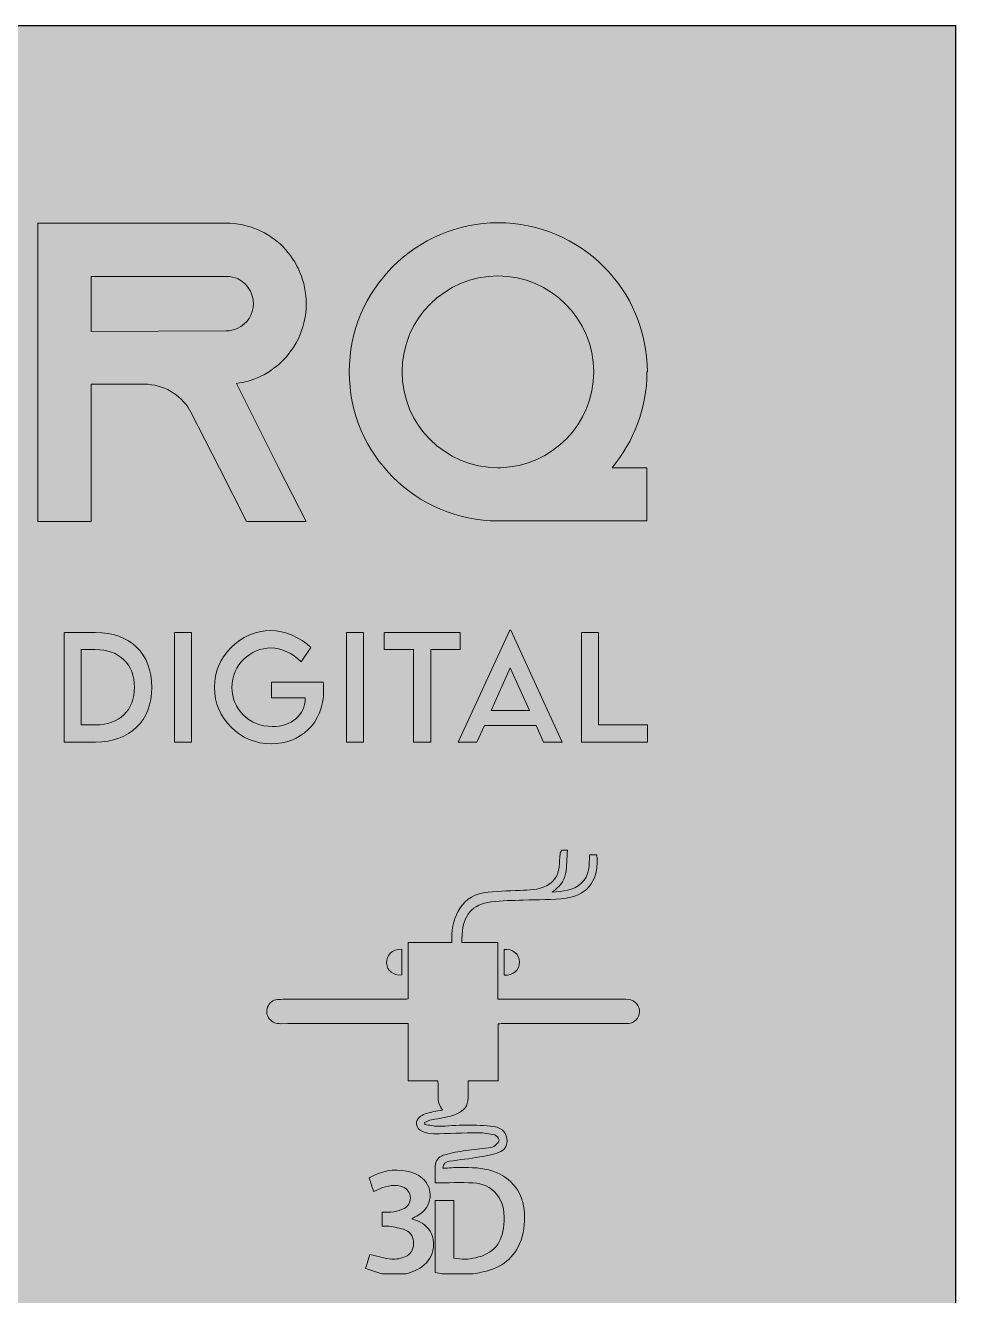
# Model space of a CAD drawing. Header units: metres. Extents: x 2745 to 3085, y 1376 to 1656.
# Drawn here: x 2834.26 to 2865.47, y 1613.37 to 1655.96 of the extents above; entities that cross this region are included whole.
import ezdxf

# ---------------------------------------------------------------- set-up
doc = ezdxf.new("R2010")
doc.units = ezdxf.units.M
doc.layers.add('Esiad Formato - Otros', color=7, linetype='Continuous', lineweight=0)

# ---------------------------------------------------------------- blocks, each defined once
blk = doc.blocks.new('Block_11')
at = {"layer": 'Esiad Formato - Otros', "true_color": 0x60bfbc, "transparency": 33554687}
h = blk.add_hatch(color=123, dxfattribs=at)
h.dxf.hatch_style = 2
edge = h.paths.add_edge_path()
edge.add_spline(control_points=[(132.951, -21.828), (132.951, -24.011), (131.365, -25.387), (129.456, -25.387), (127.318, -25.387), (125.623, -23.683), (125.623, -21.6), (125.623, -19.513), (127.327, -17.795), (129.415, -17.795), (130.34, -17.799), (131.397, -18.246), (132.09, -18.92), (132.09, -18.92), (131.447, -19.877), (131.447, -19.877), (130.873, -19.312), (130.098, -18.957), (129.401, -18.957), (128.061, -18.957), (126.794, -20.078), (126.794, -21.6), (126.794, -23.04), (127.938, -24.225), (129.506, -24.225), (130.768, -24.225), (131.716, -23.455), (131.716, -22.334), (131.716, -22.334), (131.716, -22.311), (131.716, -22.311), (131.716, -22.311), (129.442, -22.311), (129.442, -22.311), (129.442, -22.311), (129.442, -21.254), (129.442, -21.254), (129.442, -21.254), (132.919, -21.254), (132.919, -21.254), (132.937, -21.422), (132.951, -21.623), (132.951, -21.828)], knot_values=[0, 0, 0, 0, 1, 1, 1, 2, 2, 2, 3, 3, 3, 4, 4, 4, 5, 5, 5, 6, 6, 6, 7, 7, 7, 8, 8, 8, 9, 9, 9, 10, 10, 10, 11, 11, 11, 12, 12, 12, 13, 13, 13, 14, 14, 14, 14], degree=3, periodic=0)
h = blk.add_hatch(color=123, dxfattribs=at)
h.dxf.hatch_style = 2
edge = h.paths.add_edge_path()
edge.add_spline(control_points=[(146.761, -23.159), (146.761, -23.159), (145.471, -20.288), (145.471, -20.288), (145.471, -20.288), (144.177, -23.159), (144.177, -23.159), (144.177, -23.159), (146.761, -23.159), (146.761, -23.159)], knot_values=[0, 0, 0, 0, 1, 1, 1, 2, 2, 2, 3, 3, 3, 3], degree=3, periodic=0)
edge = h.paths.add_edge_path()
edge.add_spline(control_points=[(147.207, -24.148), (147.207, -24.148), (143.73, -24.148), (143.73, -24.148), (143.73, -24.148), (143.229, -25.264), (143.229, -25.264), (143.229, -25.264), (141.98, -25.264), (141.98, -25.264), (141.98, -25.264), (145.435, -17.767), (145.435, -17.767), (145.435, -17.767), (145.503, -17.767), (145.503, -17.767), (145.503, -17.767), (148.957, -25.264), (148.957, -25.264), (148.957, -25.264), (147.709, -25.264), (147.709, -25.264), (147.709, -25.264), (147.207, -24.148), (147.207, -24.148)], knot_values=[0, 0, 0, 0, 1, 1, 1, 2, 2, 2, 3, 3, 3, 4, 4, 4, 5, 5, 5, 6, 6, 6, 7, 7, 7, 8, 8, 8, 8], degree=3, periodic=0)
h = blk.add_hatch(color=123, dxfattribs=at)
h.dxf.hatch_style = 2
edge = h.paths.add_edge_path()
edge.add_spline(control_points=[(120.254, -21.596), (120.254, -20.037), (119.242, -19.062), (117.629, -19.062), (117.629, -19.062), (116.69, -19.062), (116.69, -19.062), (116.69, -19.062), (116.69, -24.116), (116.69, -24.116), (116.69, -24.116), (117.642, -24.116), (117.642, -24.116), (119.246, -24.116), (120.254, -23.145), (120.254, -21.596)], knot_values=[0, 0, 0, 0, 1, 1, 1, 2, 2, 2, 3, 3, 3, 4, 4, 4, 5, 5, 5, 5], degree=3, periodic=0)
edge = h.paths.add_edge_path()
edge.add_spline(control_points=[(121.42, -21.6), (121.42, -23.856), (119.966, -25.264), (117.633, -25.264), (117.633, -25.264), (115.541, -25.264), (115.541, -25.264), (115.541, -25.264), (115.541, -17.918), (115.541, -17.918), (115.541, -17.918), (117.633, -17.918), (117.633, -17.918), (119.966, -17.913), (121.42, -19.326), (121.42, -21.6)], knot_values=[0, 0, 0, 0, 1, 1, 1, 2, 2, 2, 3, 3, 3, 4, 4, 4, 5, 5, 5, 5], degree=3, periodic=0)
h = blk.add_hatch(color=123, dxfattribs=at)
h.dxf.hatch_style = 2
edge = h.paths.add_edge_path()
edge.add_spline(control_points=[(122.942, -17.918), (122.942, -17.918), (124.095, -17.918), (124.095, -17.918), (124.095, -17.918), (124.095, -25.264), (124.095, -25.264), (124.095, -25.264), (122.942, -25.264), (122.942, -25.264), (122.942, -25.264), (122.942, -17.918), (122.942, -17.918)], knot_values=[0, 0, 0, 0, 1, 1, 1, 2, 2, 2, 3, 3, 3, 4, 4, 4, 4], degree=3, periodic=0)
h = blk.add_hatch(color=123, dxfattribs=at)
h.dxf.hatch_style = 2
edge = h.paths.add_edge_path()
edge.add_spline(control_points=[(134.477, -17.918), (134.477, -17.918), (135.63, -17.918), (135.63, -17.918), (135.63, -17.918), (135.63, -25.264), (135.63, -25.264), (135.63, -25.264), (134.477, -25.264), (134.477, -25.264), (134.477, -25.264), (134.477, -17.918), (134.477, -17.918)], knot_values=[0, 0, 0, 0, 1, 1, 1, 2, 2, 2, 3, 3, 3, 4, 4, 4, 4], degree=3, periodic=0)
h = blk.add_hatch(color=123, dxfattribs=at)
h.dxf.hatch_style = 2
edge = h.paths.add_edge_path()
edge.add_spline(control_points=[(142.112, -19.062), (142.112, -19.062), (140.143, -19.062), (140.143, -19.062), (140.143, -19.062), (140.143, -25.264), (140.143, -25.264), (140.143, -25.264), (138.986, -25.264), (138.986, -25.264), (138.986, -25.264), (138.986, -19.062), (138.986, -19.062), (138.986, -19.062), (137.017, -19.062), (137.017, -19.062), (137.017, -19.062), (137.017, -17.918), (137.017, -17.918), (137.017, -17.918), (142.112, -17.918), (142.112, -17.918), (142.112, -17.918), (142.112, -19.062), (142.112, -19.062)], knot_values=[0, 0, 0, 0, 1, 1, 1, 2, 2, 2, 3, 3, 3, 4, 4, 4, 5, 5, 5, 6, 6, 6, 7, 7, 7, 8, 8, 8, 8], degree=3, periodic=0)
h = blk.add_hatch(color=123, dxfattribs=at)
h.dxf.hatch_style = 2
edge = h.paths.add_edge_path()
edge.add_spline(control_points=[(154.667, -24.116), (154.667, -24.116), (154.667, -25.264), (154.667, -25.264), (154.667, -25.264), (150.238, -25.264), (150.238, -25.264), (150.238, -25.264), (150.238, -17.918), (150.238, -17.918), (150.238, -17.918), (151.391, -17.918), (151.391, -17.918), (151.391, -17.918), (151.391, -24.116), (151.391, -24.116), (151.391, -24.116), (154.667, -24.116), (154.667, -24.116)], knot_values=[0, 0, 0, 0, 1, 1, 1, 2, 2, 2, 3, 3, 3, 4, 4, 4, 5, 5, 5, 6, 6, 6, 6], degree=3, periodic=0)
at = {"layer": 'Esiad Formato - Otros', "color": 123, "true_color": 0x60bfbc, "transparency": 33554687}
for points, knots in [([(132.951, -21.828), (132.951, -24.011), (131.365, -25.387), (129.456, -25.387), (127.318, -25.387), (125.623, -23.683), (125.623, -21.6), (125.623, -19.513), (127.327, -17.795), (129.415, -17.795), (130.34, -17.799), (131.397, -18.246), (132.09, -18.92), (132.09, -18.92), (131.447, -19.877), (131.447, -19.877), (130.873, -19.312), (130.098, -18.957), (129.401, -18.957), (128.061, -18.957), (126.794, -20.078), (126.794, -21.6), (126.794, -23.04), (127.938, -24.225), (129.506, -24.225), (130.768, -24.225), (131.716, -23.455), (131.716, -22.334), (131.716, -22.334), (131.716, -22.311), (131.716, -22.311), (131.716, -22.311), (129.442, -22.311), (129.442, -22.311), (129.442, -22.311), (129.442, -21.254), (129.442, -21.254), (129.442, -21.254), (132.919, -21.254), (132.919, -21.254), (132.937, -21.422), (132.951, -21.623), (132.951, -21.828)], [0, 0, 0, 0, 1, 1, 1, 2, 2, 2, 3, 3, 3, 4, 4, 4, 5, 5, 5, 6, 6, 6, 7, 7, 7, 8, 8, 8, 9, 9, 9, 10, 10, 10, 11, 11, 11, 12, 12, 12, 13, 13, 13, 14, 14, 14, 14]), ([(147.207, -24.148), (147.207, -24.148), (143.73, -24.148), (143.73, -24.148), (143.73, -24.148), (143.229, -25.264), (143.229, -25.264), (143.229, -25.264), (141.98, -25.264), (141.98, -25.264), (141.98, -25.264), (145.435, -17.767), (145.435, -17.767), (145.435, -17.767), (145.503, -17.767), (145.503, -17.767), (145.503, -17.767), (148.957, -25.264), (148.957, -25.264), (148.957, -25.264), (147.709, -25.264), (147.709, -25.264), (147.709, -25.264), (147.207, -24.148), (147.207, -24.148)], [0, 0, 0, 0, 1, 1, 1, 2, 2, 2, 3, 3, 3, 4, 4, 4, 5, 5, 5, 6, 6, 6, 7, 7, 7, 8, 8, 8, 8]), ([(121.42, -21.6), (121.42, -23.856), (119.966, -25.264), (117.633, -25.264), (117.633, -25.264), (115.541, -25.264), (115.541, -25.264), (115.541, -25.264), (115.541, -17.918), (115.541, -17.918), (115.541, -17.918), (117.633, -17.918), (117.633, -17.918), (119.966, -17.913), (121.42, -19.326), (121.42, -21.6)], [0, 0, 0, 0, 1, 1, 1, 2, 2, 2, 3, 3, 3, 4, 4, 4, 5, 5, 5, 5]), ([(122.942, -17.918), (122.942, -17.918), (124.095, -17.918), (124.095, -17.918), (124.095, -17.918), (124.095, -25.264), (124.095, -25.264), (124.095, -25.264), (122.942, -25.264), (122.942, -25.264), (122.942, -25.264), (122.942, -17.918), (122.942, -17.918)], [0, 0, 0, 0, 1, 1, 1, 2, 2, 2, 3, 3, 3, 4, 4, 4, 4]), ([(134.477, -17.918), (134.477, -17.918), (135.63, -17.918), (135.63, -17.918), (135.63, -17.918), (135.63, -25.264), (135.63, -25.264), (135.63, -25.264), (134.477, -25.264), (134.477, -25.264), (134.477, -25.264), (134.477, -17.918), (134.477, -17.918)], [0, 0, 0, 0, 1, 1, 1, 2, 2, 2, 3, 3, 3, 4, 4, 4, 4]), ([(142.112, -19.062), (142.112, -19.062), (140.143, -19.062), (140.143, -19.062), (140.143, -19.062), (140.143, -25.264), (140.143, -25.264), (140.143, -25.264), (138.986, -25.264), (138.986, -25.264), (138.986, -25.264), (138.986, -19.062), (138.986, -19.062), (138.986, -19.062), (137.017, -19.062), (137.017, -19.062), (137.017, -19.062), (137.017, -17.918), (137.017, -17.918), (137.017, -17.918), (142.112, -17.918), (142.112, -17.918), (142.112, -17.918), (142.112, -19.062), (142.112, -19.062)], [0, 0, 0, 0, 1, 1, 1, 2, 2, 2, 3, 3, 3, 4, 4, 4, 5, 5, 5, 6, 6, 6, 7, 7, 7, 8, 8, 8, 8]), ([(154.667, -24.116), (154.667, -24.116), (154.667, -25.264), (154.667, -25.264), (154.667, -25.264), (150.238, -25.264), (150.238, -25.264), (150.238, -25.264), (150.238, -17.918), (150.238, -17.918), (150.238, -17.918), (151.391, -17.918), (151.391, -17.918), (151.391, -17.918), (151.391, -24.116), (151.391, -24.116), (151.391, -24.116), (154.667, -24.116), (154.667, -24.116)], [0, 0, 0, 0, 1, 1, 1, 2, 2, 2, 3, 3, 3, 4, 4, 4, 5, 5, 5, 6, 6, 6, 6]), ([(120.254, -21.596), (120.254, -20.037), (119.242, -19.062), (117.629, -19.062), (117.629, -19.062), (116.69, -19.062), (116.69, -19.062), (116.69, -19.062), (116.69, -24.116), (116.69, -24.116), (116.69, -24.116), (117.642, -24.116), (117.642, -24.116), (119.246, -24.116), (120.254, -23.145), (120.254, -21.596)], [0, 0, 0, 0, 1, 1, 1, 2, 2, 2, 3, 3, 3, 4, 4, 4, 5, 5, 5, 5]), ([(146.761, -23.159), (146.761, -23.159), (145.471, -20.288), (145.471, -20.288), (145.471, -20.288), (144.177, -23.159), (144.177, -23.159), (144.177, -23.159), (146.761, -23.159), (146.761, -23.159)], [0, 0, 0, 0, 1, 1, 1, 2, 2, 2, 3, 3, 3, 3])]:
    blk.add_open_spline(points, degree=3, knots=knots, dxfattribs=at)
blk = doc.blocks.new('Block_12')
at = {"layer": 'Esiad Formato - Otros', "true_color": 0x60bfbc, "transparency": 33554687}
h = blk.add_hatch(color=123, dxfattribs=at)
h.dxf.hatch_style = 2
edge = h.paths.add_edge_path()
edge.add_spline(control_points=[(126.411, 2.302), (126.668, 2.302), (126.925, 2.36), (127.154, 2.474), (127.811, 2.76), (128.239, 3.417), (128.239, 4.131), (128.239, 4.788), (127.897, 5.245), (127.697, 5.445), (127.468, 5.674), (127.04, 5.96), (126.411, 5.96), (126.411, 5.96), (117.354, 5.96), (117.354, 5.96), (117.354, 5.96), (117.354, 2.274), (117.354, 2.274), (117.354, 2.274), (126.411, 2.302), (126.411, 2.302)], knot_values=[0, 0, 0, 0, 1, 1, 1, 2, 2, 2, 3, 3, 3, 4, 4, 4, 5, 5, 5, 6, 6, 6, 7, 7, 7, 7], degree=3, periodic=0)
edge = h.paths.add_edge_path()
edge.add_spline(control_points=[(129.954, -6.897), (129.954, -6.897), (131.782, -10.469), (131.782, -10.469), (131.782, -10.469), (127.783, -10.469), (127.783, -10.469), (127.783, -10.469), (125.954, -6.897), (125.954, -6.897), (125.954, -6.897), (124.04, -3.155), (124.04, -3.155), (124.04, -3.155), (123.954, -2.983), (123.954, -2.983), (123.326, -1.955), (122.211, -1.269), (120.925, -1.269), (120.925, -1.269), (117.354, -1.269), (117.354, -1.269), (117.354, -1.269), (117.354, -10.469), (117.354, -10.469), (117.354, -10.469), (113.783, -10.469), (113.783, -10.469), (113.783, -10.469), (113.783, 9.531), (113.783, 9.531), (113.783, 9.531), (126.411, 9.531), (126.411, 9.531), (127.897, 9.531), (129.24, 8.931), (130.211, 7.959), (131.182, 6.96), (131.782, 5.617), (131.782, 4.131), (131.782, 1.96), (130.497, 0.074), (128.639, -0.783), (128.154, -1.012), (127.64, -1.155), (127.097, -1.212), (127.097, -1.212), (129.954, -6.897), (129.954, -6.897)], knot_values=[0, 0, 0, 0, 1, 1, 1, 2, 2, 2, 3, 3, 3, 4, 4, 4, 5, 5, 5, 6, 6, 6, 7, 7, 7, 8, 8, 8, 9, 9, 9, 10, 10, 10, 11, 11, 11, 12, 12, 12, 13, 13, 13, 14, 14, 14, 15, 15, 15, 16, 16, 16, 16], degree=3, periodic=0)
h = blk.add_hatch(color=123, dxfattribs=at)
h.dxf.hatch_style = 2
edge = h.paths.add_edge_path()
edge.add_spline(control_points=[(151.067, -0.44), (151.067, 3.102), (148.182, 5.988), (144.639, 5.988), (141.096, 5.988), (138.211, 3.102), (138.211, -0.44), (138.211, -3.983), (141.096, -6.869), (144.639, -6.869), (144.639, -6.869), (144.81, -6.869), (144.81, -6.869), (148.267, -6.783), (151.067, -3.926), (151.067, -0.44)], knot_values=[0, 0, 0, 0, 1, 1, 1, 2, 2, 2, 3, 3, 3, 4, 4, 4, 5, 5, 5, 5], degree=3, periodic=0)
edge = h.paths.add_edge_path()
edge.add_spline(control_points=[(154.639, -0.44), (154.639, -2.897), (153.753, -5.126), (152.296, -6.869), (152.296, -6.869), (154.639, -6.869), (154.639, -6.869), (154.639, -6.869), (154.639, -10.44), (154.639, -10.44), (154.639, -10.44), (144.753, -10.44), (144.753, -10.44), (144.724, -10.44), (144.696, -10.44), (144.667, -10.44), (139.153, -10.44), (134.668, -5.954), (134.668, -0.44), (134.668, 5.074), (139.153, 9.559), (144.667, 9.559), (150.182, 9.559), (154.667, 5.074), (154.667, -0.44), (154.667, -0.44), (154.639, -0.44), (154.639, -0.44)], knot_values=[0, 0, 0, 0, 1, 1, 1, 2, 2, 2, 3, 3, 3, 4, 4, 4, 5, 5, 5, 6, 6, 6, 7, 7, 7, 8, 8, 8, 9, 9, 9, 9], degree=3, periodic=0)
at = {"layer": 'Esiad Formato - Otros'}
for points, knots in [([(129.954, -6.897), (129.954, -6.897), (131.782, -10.469), (131.782, -10.469), (131.782, -10.469), (127.783, -10.469), (127.783, -10.469), (127.783, -10.469), (125.954, -6.897), (125.954, -6.897), (125.954, -6.897), (124.04, -3.155), (124.04, -3.155), (124.04, -3.155), (123.954, -2.983), (123.954, -2.983), (123.326, -1.955), (122.211, -1.269), (120.925, -1.269), (120.925, -1.269), (117.354, -1.269), (117.354, -1.269), (117.354, -1.269), (117.354, -10.469), (117.354, -10.469), (117.354, -10.469), (113.783, -10.469), (113.783, -10.469), (113.783, -10.469), (113.783, 9.531), (113.783, 9.531), (113.783, 9.531), (126.411, 9.531), (126.411, 9.531), (127.897, 9.531), (129.24, 8.931), (130.211, 7.959), (131.182, 6.96), (131.782, 5.617), (131.782, 4.131), (131.782, 1.96), (130.497, 0.074), (128.639, -0.783), (128.154, -1.012), (127.64, -1.155), (127.097, -1.212), (127.097, -1.212), (129.954, -6.897), (129.954, -6.897)], [0, 0, 0, 0, 1, 1, 1, 2, 2, 2, 3, 3, 3, 4, 4, 4, 5, 5, 5, 6, 6, 6, 7, 7, 7, 8, 8, 8, 9, 9, 9, 10, 10, 10, 11, 11, 11, 12, 12, 12, 13, 13, 13, 14, 14, 14, 15, 15, 15, 16, 16, 16, 16]), ([(154.639, -0.44), (154.639, -2.897), (153.753, -5.126), (152.296, -6.869), (152.296, -6.869), (154.639, -6.869), (154.639, -6.869), (154.639, -6.869), (154.639, -10.44), (154.639, -10.44), (154.639, -10.44), (144.753, -10.44), (144.753, -10.44), (144.724, -10.44), (144.696, -10.44), (144.667, -10.44), (139.153, -10.44), (134.668, -5.954), (134.668, -0.44), (134.668, 5.074), (139.153, 9.559), (144.667, 9.559), (150.182, 9.559), (154.667, 5.074), (154.667, -0.44), (154.667, -0.44), (154.639, -0.44), (154.639, -0.44)], [0, 0, 0, 0, 1, 1, 1, 2, 2, 2, 3, 3, 3, 4, 4, 4, 5, 5, 5, 6, 6, 6, 7, 7, 7, 8, 8, 8, 9, 9, 9, 9]), ([(151.067, -0.44), (151.067, 3.102), (148.182, 5.988), (144.639, 5.988), (141.096, 5.988), (138.211, 3.102), (138.211, -0.44), (138.211, -3.983), (141.096, -6.869), (144.639, -6.869), (144.639, -6.869), (144.81, -6.869), (144.81, -6.869), (148.267, -6.783), (151.067, -3.926), (151.067, -0.44)], [0, 0, 0, 0, 1, 1, 1, 2, 2, 2, 3, 3, 3, 4, 4, 4, 5, 5, 5, 5]), ([(126.411, 2.302), (126.668, 2.302), (126.925, 2.36), (127.154, 2.474), (127.811, 2.76), (128.239, 3.417), (128.239, 4.131), (128.239, 4.788), (127.897, 5.245), (127.697, 5.445), (127.468, 5.674), (127.04, 5.96), (126.411, 5.96), (126.411, 5.96), (117.354, 5.96), (117.354, 5.96), (117.354, 5.96), (117.354, 2.274), (117.354, 2.274), (117.354, 2.274), (126.411, 2.302), (126.411, 2.302)], [0, 0, 0, 0, 1, 1, 1, 2, 2, 2, 3, 3, 3, 4, 4, 4, 5, 5, 5, 6, 6, 6, 7, 7, 7, 7])]:
    blk.add_open_spline(points, degree=3, knots=knots, dxfattribs=at)
blk = doc.blocks.new('Formato')
at = {"layer": 'Esiad Formato - Otros', "true_color": 0xd7d7da}
h = blk.add_hatch(color=254, dxfattribs=at)
h.dxf.hatch_style = 1
h.paths.add_polyline_path([(0, 0), (-120, 0), (-120, 60), (0, 60)])
at = {"layer": 'Esiad Formato - Otros', "true_color": 0x2b737a, "transparency": 33554687}
h = blk.add_hatch(color=147, dxfattribs=at)
h.dxf.hatch_style = 2
edge = h.paths.add_edge_path()
edge.add_spline(control_points=[(-10.608, 26.988), (-10.642, 27.215), (-10.813, 27.35), (-11.075, 27.35), (-12.275, 27.35), (-13.474, 27.349), (-14.674, 27.349), (-14.895, 27.348), (-15.116, 27.349), (-15.35, 27.349), (-15.35, 27.995), (-15.35, 28.623), (-15.35, 29.255), (-15.756, 29.255), (-16.159, 29.255), (-16.562, 29.255), (-16.564, 29.359), (-16.555, 29.483), (-16.553, 29.52), (-16.525, 30.163), (-16.216, 30.528), (-15.579, 30.612), (-15.224, 30.659), (-14.861, 30.655), (-14.501, 30.671), (-14.016, 30.692), (-13.526, 30.669), (-13.049, 30.739), (-12.284, 30.852), (-11.947, 31.411), (-12.039, 32.194), (-12.115, 32.194), (-12.191, 32.194), (-12.283, 32.194), (-12.285, 31.844), (-12.276, 31.492), (-12.556, 31.234), (-12.829, 30.982), (-13.178, 30.966), (-13.529, 30.943), (-13.303, 31.095), (-13.132, 31.295), (-13.083, 31.557), (-13.035, 31.813), (-13.039, 32.079), (-13.019, 32.341), (-13.084, 32.341), (-13.149, 32.341), (-13.214, 32.341), (-13.233, 32.304), (-13.265, 32.268), (-13.269, 32.229), (-13.283, 32.078), (-13.281, 31.924), (-13.3, 31.773), (-13.334, 31.495), (-13.465, 31.277), (-13.724, 31.148), (-14.003, 31.01), (-14.305, 31.013), (-14.605, 30.997), (-15.016, 30.974), (-15.432, 30.983), (-15.835, 30.915), (-16.635, 30.781), (-16.953, 29.966), (-16.895, 29.255), (-17.385, 29.255), (-17.874, 29.255), (-18.368, 29.255), (-18.368, 28.615), (-18.368, 27.988), (-18.368, 27.358), (-18.404, 27.354), (-18.427, 27.35), (-18.45, 27.35), (-19.626, 27.35), (-20.803, 27.351), (-21.979, 27.35), (-22.234, 27.35), (-22.489, 27.351), (-22.743, 27.34), (-22.907, 27.333), (-23.017, 27.232), (-23.077, 27.085), (-23.136, 26.94), (-23.107, 26.802), (-23.009, 26.681), (-22.915, 26.565), (-22.787, 26.528), (-22.64, 26.528), (-21.366, 26.531), (-20.092, 26.53), (-18.818, 26.53), (-18.671, 26.53), (-18.524, 26.53), (-18.36, 26.53), (-18.36, 25.885), (-18.36, 25.254), (-18.36, 24.609), (-18.017, 24.609), (-17.691, 24.609), (-17.367, 24.609), (-17.312, 24.275), (-17.457, 23.925), (-17.206, 23.625), (-17.319, 23.609), (-17.417, 23.607), (-17.508, 23.581), (-17.657, 23.539), (-17.821, 23.509), (-17.944, 23.424), (-18.16, 23.276), (-18.122, 23.009), (-17.881, 22.908), (-17.769, 22.861), (-17.639, 22.835), (-17.518, 22.836), (-17.013, 22.841), (-16.509, 22.866), (-16.004, 22.868), (-15.822, 22.869), (-15.637, 22.837), (-15.458, 22.796), (-15.398, 22.782), (-15.316, 22.692), (-15.316, 22.637), (-15.316, 22.571), (-15.38, 22.487), (-15.44, 22.443), (-15.503, 22.396), (-15.592, 22.375), (-15.673, 22.364), (-15.925, 22.329), (-16.179, 22.312), (-16.43, 22.274), (-16.667, 22.238), (-16.905, 22.198), (-17.135, 22.135), (-17.29, 22.092), (-17.427, 21.983), (-17.447, 21.812), (-17.469, 21.618), (-17.452, 21.42), (-17.452, 21.194), (-17.025, 21.194), (-16.603, 21.207), (-16.183, 21.189), (-15.87, 21.176), (-15.588, 21.06), (-15.387, 20.8), (-15.154, 20.499), (-15.119, 20.152), (-15.155, 19.787), (-15.215, 19.155), (-15.499, 18.811), (-16.109, 18.678), (-16.341, 18.627), (-16.582, 18.611), (-16.832, 18.669), (-16.832, 19.32), (-16.832, 19.962), (-16.832, 20.599), (-17.052, 20.599), (-17.258, 20.599), (-17.457, 20.599), (-17.457, 19.783), (-17.457, 18.979), (-17.457, 18.182), (-17.369, 18.165), (-17.293, 18.15), (-17.217, 18.135), (-16.874, 18.135), (-16.531, 18.135), (-16.188, 18.135), (-16.094, 18.154), (-16, 18.171), (-15.906, 18.191), (-15.332, 18.31), (-14.871, 18.581), (-14.625, 19.142), (-14.481, 19.473), (-14.451, 19.819), (-14.463, 20.174), (-14.485, 20.835), (-14.896, 21.38), (-15.527, 21.586), (-15.88, 21.701), (-16.245, 21.709), (-16.61, 21.707), (-16.803, 21.706), (-16.995, 21.69), (-17.196, 21.681), (-17.196, 21.841), (-17.092, 21.896), (-16.977, 21.915), (-16.639, 21.968), (-16.299, 22.001), (-15.962, 22.058), (-15.741, 22.095), (-15.518, 22.143), (-15.308, 22.218), (-15.148, 22.275), (-15.052, 22.411), (-15.047, 22.594), (-15.04, 22.844), (-15.187, 23.034), (-15.487, 23.077), (-15.792, 23.12), (-16.104, 23.124), (-16.412, 23.125), (-16.727, 23.125), (-17.041, 23.093), (-17.356, 23.091), (-17.506, 23.09), (-17.656, 23.127), (-17.806, 23.147), (-17.808, 23.171), (-17.81, 23.195), (-17.812, 23.218), (-17.734, 23.248), (-17.659, 23.289), (-17.579, 23.304), (-17.294, 23.358), (-17.006, 23.38), (-16.733, 23.502), (-16.487, 23.612), (-16.357, 23.762), (-16.356, 24.038), (-16.355, 24.226), (-16.356, 24.414), (-16.356, 24.615), (-16.012, 24.615), (-15.686, 24.615), (-15.342, 24.615), (-15.342, 25.26), (-15.342, 25.892), (-15.342, 26.524), (-15.298, 26.527), (-15.27, 26.53), (-15.243, 26.53), (-13.862, 26.53), (-12.482, 26.529), (-11.101, 26.53), (-11.037, 26.53), (-10.97, 26.529), (-10.909, 26.545), (-10.712, 26.598), (-10.579, 26.799), (-10.608, 26.988)], knot_values=[0, 0, 0, 0, 1, 1, 1, 2, 2, 2, 3, 3, 3, 4, 4, 4, 5, 5, 5, 6, 6, 6, 7, 7, 7, 8, 8, 8, 9, 9, 9, 10, 10, 10, 11, 11, 11, 12, 12, 12, 13, 13, 13, 14, 14, 14, 15, 15, 15, 16, 16, 16, 17, 17, 17, 18, 18, 18, 19, 19, 19, 20, 20, 20, 21, 21, 21, 22, 22, 22, 23, 23, 23, 24, 24, 24, 25, 25, 25, 26, 26, 26, 27, 27, 27, 28, 28, 28, 29, 29, 29, 30, 30, 30, 31, 31, 31, 32, 32, 32, 33, 33, 33, 34, 34, 34, 35, 35, 35, 36, 36, 36, 37, 37, 37, 38, 38, 38, 39, 39, 39, 40, 40, 40, 41, 41, 41, 42, 42, 42, 43, 43, 43, 44, 44, 44, 45, 45, 45, 46, 46, 46, 47, 47, 47, 48, 48, 48, 49, 49, 49, 50, 50, 50, 51, 51, 51, 52, 52, 52, 53, 53, 53, 54, 54, 54, 55, 55, 55, 56, 56, 56, 57, 57, 57, 58, 58, 58, 59, 59, 59, 60, 60, 60, 61, 61, 61, 62, 62, 62, 63, 63, 63, 64, 64, 64, 65, 65, 65, 66, 66, 66, 67, 67, 67, 68, 68, 68, 69, 69, 69, 70, 70, 70, 71, 71, 71, 72, 72, 72, 73, 73, 73, 74, 74, 74, 75, 75, 75, 76, 76, 76, 77, 77, 77, 78, 78, 78, 79, 79, 79, 80, 80, 80, 81, 81, 81, 82, 82, 82, 83, 83, 83, 83], degree=3, periodic=0)
h = blk.add_hatch(color=147, dxfattribs=at)
h.dxf.hatch_style = 2
edge = h.paths.add_edge_path()
edge.add_spline(control_points=[(-18.579, 29.023), (-18.579, 28.73), (-18.579, 28.446), (-18.579, 28.163), (-18.855, 28.13), (-19.073, 28.302), (-19.086, 28.554), (-19.1, 28.84), (-18.902, 29.029), (-18.579, 29.023)], knot_values=[0, 0, 0, 0, 1, 1, 1, 2, 2, 2, 3, 3, 3, 3], degree=3, periodic=0)
h = blk.add_hatch(color=147, dxfattribs=at)
h.dxf.hatch_style = 2
edge = h.paths.add_edge_path()
edge.add_spline(control_points=[(-15.148, 28.156), (-15.148, 28.449), (-15.148, 28.734), (-15.148, 29.017), (-14.862, 29.047), (-14.635, 28.86), (-14.63, 28.598), (-14.625, 28.329), (-14.838, 28.142), (-15.148, 28.156)], knot_values=[0, 0, 0, 0, 1, 1, 1, 2, 2, 2, 3, 3, 3, 3], degree=3, periodic=0)
h = blk.add_hatch(color=147, dxfattribs=at)
h.dxf.hatch_style = 2
edge = h.paths.add_edge_path()
edge.add_spline(control_points=[(-19.246, 18.135), (-19.423, 18.197), (-19.599, 18.258), (-19.789, 18.324), (-19.734, 18.503), (-19.686, 18.66), (-19.647, 18.788), (-19.392, 18.731), (-19.154, 18.657), (-18.911, 18.633), (-18.763, 18.619), (-18.598, 18.66), (-18.457, 18.717), (-18.277, 18.789), (-18.186, 18.946), (-18.184, 19.147), (-18.182, 19.354), (-18.258, 19.533), (-18.451, 19.609), (-18.627, 19.679), (-18.823, 19.702), (-19.011, 19.737), (-19.082, 19.75), (-19.157, 19.739), (-19.238, 19.739), (-19.238, 19.897), (-19.238, 20.044), (-19.238, 20.203), (-19.106, 20.209), (-18.971, 20.203), (-18.841, 20.224), (-18.725, 20.243), (-18.606, 20.277), (-18.502, 20.33), (-18.338, 20.415), (-18.266, 20.58), (-18.292, 20.747), (-18.318, 20.915), (-18.438, 21.04), (-18.621, 21.08), (-18.901, 21.141), (-19.161, 21.071), (-19.413, 20.951), (-19.446, 20.936), (-19.478, 20.919), (-19.521, 20.897), (-19.571, 21.051), (-19.618, 21.199), (-19.668, 21.356), (-19.271, 21.589), (-18.849, 21.669), (-18.41, 21.585), (-18.228, 21.55), (-18.03, 21.469), (-17.891, 21.35), (-17.483, 21), (-17.56, 20.38), (-18.024, 20.103), (-18.09, 20.064), (-18.16, 20.03), (-18.245, 19.985), (-17.978, 19.915), (-17.766, 19.796), (-17.63, 19.57), (-17.356, 19.114), (-17.565, 18.506), (-18.079, 18.269), (-18.195, 18.215), (-18.32, 18.179), (-18.44, 18.135), (-18.709, 18.135), (-18.978, 18.135), (-19.246, 18.135)], knot_values=[0, 0, 0, 0, 1, 1, 1, 2, 2, 2, 3, 3, 3, 4, 4, 4, 5, 5, 5, 6, 6, 6, 7, 7, 7, 8, 8, 8, 9, 9, 9, 10, 10, 10, 11, 11, 11, 12, 12, 12, 13, 13, 13, 14, 14, 14, 15, 15, 15, 16, 16, 16, 17, 17, 17, 18, 18, 18, 19, 19, 19, 20, 20, 20, 21, 21, 21, 22, 22, 22, 23, 23, 23, 24, 24, 24, 24], degree=3, periodic=0)
at = {"layer": 'Esiad Formato - Otros', "color": 7, "true_color": 0xf2f2f3}
blk.add_lwpolyline([(0, 0), (-120, 0), (-120, 60), (0, 60)], close=True, dxfattribs=at)
at = {"layer": 'Esiad Formato - Otros', "color": 147, "true_color": 0x2b737a, "transparency": 33554687}
for points, knots in [([(-10.608, 26.988), (-10.642, 27.215), (-10.813, 27.35), (-11.075, 27.35), (-12.275, 27.35), (-13.474, 27.349), (-14.674, 27.349), (-14.895, 27.348), (-15.116, 27.349), (-15.35, 27.349), (-15.35, 27.995), (-15.35, 28.623), (-15.35, 29.255), (-15.756, 29.255), (-16.159, 29.255), (-16.562, 29.255), (-16.564, 29.359), (-16.555, 29.483), (-16.553, 29.52), (-16.525, 30.163), (-16.216, 30.528), (-15.579, 30.612), (-15.224, 30.659), (-14.861, 30.655), (-14.501, 30.671), (-14.016, 30.692), (-13.526, 30.669), (-13.049, 30.739), (-12.284, 30.852), (-11.947, 31.411), (-12.039, 32.194), (-12.115, 32.194), (-12.191, 32.194), (-12.283, 32.194), (-12.285, 31.844), (-12.276, 31.492), (-12.556, 31.234), (-12.829, 30.982), (-13.178, 30.966), (-13.529, 30.943), (-13.303, 31.095), (-13.132, 31.295), (-13.083, 31.557), (-13.035, 31.813), (-13.039, 32.079), (-13.019, 32.341), (-13.084, 32.341), (-13.149, 32.341), (-13.214, 32.341), (-13.233, 32.304), (-13.265, 32.268), (-13.269, 32.229), (-13.283, 32.078), (-13.281, 31.924), (-13.3, 31.773), (-13.334, 31.495), (-13.465, 31.277), (-13.724, 31.148), (-14.003, 31.01), (-14.305, 31.013), (-14.605, 30.997), (-15.016, 30.974), (-15.432, 30.983), (-15.835, 30.915), (-16.635, 30.781), (-16.953, 29.966), (-16.895, 29.255), (-17.385, 29.255), (-17.874, 29.255), (-18.368, 29.255), (-18.368, 28.615), (-18.368, 27.988), (-18.368, 27.358), (-18.404, 27.354), (-18.427, 27.35), (-18.45, 27.35), (-19.626, 27.35), (-20.803, 27.351), (-21.979, 27.35), (-22.234, 27.35), (-22.489, 27.351), (-22.743, 27.34), (-22.907, 27.333), (-23.017, 27.232), (-23.077, 27.085), (-23.136, 26.94), (-23.107, 26.802), (-23.009, 26.681), (-22.915, 26.565), (-22.787, 26.528), (-22.64, 26.528), (-21.366, 26.531), (-20.092, 26.53), (-18.818, 26.53), (-18.671, 26.53), (-18.524, 26.53), (-18.36, 26.53), (-18.36, 25.885), (-18.36, 25.254), (-18.36, 24.609), (-18.017, 24.609), (-17.691, 24.609), (-17.367, 24.609), (-17.312, 24.275), (-17.457, 23.925), (-17.206, 23.625), (-17.319, 23.609), (-17.417, 23.607), (-17.508, 23.581), (-17.657, 23.539), (-17.821, 23.509), (-17.944, 23.424), (-18.16, 23.276), (-18.122, 23.009), (-17.881, 22.908), (-17.769, 22.861), (-17.639, 22.835), (-17.518, 22.836), (-17.013, 22.841), (-16.509, 22.866), (-16.004, 22.868), (-15.822, 22.869), (-15.637, 22.837), (-15.458, 22.796), (-15.398, 22.782), (-15.316, 22.692), (-15.316, 22.637), (-15.316, 22.571), (-15.38, 22.487), (-15.44, 22.443), (-15.503, 22.396), (-15.592, 22.375), (-15.673, 22.364), (-15.925, 22.329), (-16.179, 22.312), (-16.43, 22.274), (-16.667, 22.238), (-16.905, 22.198), (-17.135, 22.135), (-17.29, 22.092), (-17.427, 21.983), (-17.447, 21.812), (-17.469, 21.618), (-17.452, 21.42), (-17.452, 21.194), (-17.025, 21.194), (-16.603, 21.207), (-16.183, 21.189), (-15.87, 21.176), (-15.588, 21.06), (-15.387, 20.8), (-15.154, 20.499), (-15.119, 20.152), (-15.155, 19.787), (-15.215, 19.155), (-15.499, 18.811), (-16.109, 18.678), (-16.341, 18.627), (-16.582, 18.611), (-16.832, 18.669), (-16.832, 19.32), (-16.832, 19.962), (-16.832, 20.599), (-17.052, 20.599), (-17.258, 20.599), (-17.457, 20.599), (-17.457, 19.783), (-17.457, 18.979), (-17.457, 18.182), (-17.369, 18.165), (-17.293, 18.15), (-17.217, 18.135), (-16.874, 18.135), (-16.531, 18.135), (-16.188, 18.135), (-16.094, 18.154), (-16, 18.171), (-15.906, 18.191), (-15.332, 18.31), (-14.871, 18.581), (-14.625, 19.142), (-14.481, 19.473), (-14.451, 19.819), (-14.463, 20.174), (-14.485, 20.835), (-14.896, 21.38), (-15.527, 21.586), (-15.88, 21.701), (-16.245, 21.709), (-16.61, 21.707), (-16.803, 21.706), (-16.995, 21.69), (-17.196, 21.681), (-17.196, 21.841), (-17.092, 21.896), (-16.977, 21.915), (-16.639, 21.968), (-16.299, 22.001), (-15.962, 22.058), (-15.741, 22.095), (-15.518, 22.143), (-15.308, 22.218), (-15.148, 22.275), (-15.052, 22.411), (-15.047, 22.594), (-15.04, 22.844), (-15.187, 23.034), (-15.487, 23.077), (-15.792, 23.12), (-16.104, 23.124), (-16.412, 23.125), (-16.727, 23.125), (-17.041, 23.093), (-17.356, 23.091), (-17.506, 23.09), (-17.656, 23.127), (-17.806, 23.147), (-17.808, 23.171), (-17.81, 23.195), (-17.812, 23.218), (-17.734, 23.248), (-17.659, 23.289), (-17.579, 23.304), (-17.294, 23.358), (-17.006, 23.38), (-16.733, 23.502), (-16.487, 23.612), (-16.357, 23.762), (-16.356, 24.038), (-16.355, 24.226), (-16.356, 24.414), (-16.356, 24.615), (-16.012, 24.615), (-15.686, 24.615), (-15.342, 24.615), (-15.342, 25.26), (-15.342, 25.892), (-15.342, 26.524), (-15.298, 26.527), (-15.27, 26.53), (-15.243, 26.53), (-13.862, 26.53), (-12.482, 26.529), (-11.101, 26.53), (-11.037, 26.53), (-10.97, 26.529), (-10.909, 26.545), (-10.712, 26.598), (-10.579, 26.799), (-10.608, 26.988)], [0, 0, 0, 0, 1, 1, 1, 2, 2, 2, 3, 3, 3, 4, 4, 4, 5, 5, 5, 6, 6, 6, 7, 7, 7, 8, 8, 8, 9, 9, 9, 10, 10, 10, 11, 11, 11, 12, 12, 12, 13, 13, 13, 14, 14, 14, 15, 15, 15, 16, 16, 16, 17, 17, 17, 18, 18, 18, 19, 19, 19, 20, 20, 20, 21, 21, 21, 22, 22, 22, 23, 23, 23, 24, 24, 24, 25, 25, 25, 26, 26, 26, 27, 27, 27, 28, 28, 28, 29, 29, 29, 30, 30, 30, 31, 31, 31, 32, 32, 32, 33, 33, 33, 34, 34, 34, 35, 35, 35, 36, 36, 36, 37, 37, 37, 38, 38, 38, 39, 39, 39, 40, 40, 40, 41, 41, 41, 42, 42, 42, 43, 43, 43, 44, 44, 44, 45, 45, 45, 46, 46, 46, 47, 47, 47, 48, 48, 48, 49, 49, 49, 50, 50, 50, 51, 51, 51, 52, 52, 52, 53, 53, 53, 54, 54, 54, 55, 55, 55, 56, 56, 56, 57, 57, 57, 58, 58, 58, 59, 59, 59, 60, 60, 60, 61, 61, 61, 62, 62, 62, 63, 63, 63, 64, 64, 64, 65, 65, 65, 66, 66, 66, 67, 67, 67, 68, 68, 68, 69, 69, 69, 70, 70, 70, 71, 71, 71, 72, 72, 72, 73, 73, 73, 74, 74, 74, 75, 75, 75, 76, 76, 76, 77, 77, 77, 78, 78, 78, 79, 79, 79, 80, 80, 80, 81, 81, 81, 82, 82, 82, 83, 83, 83, 83]), ([(-18.579, 29.023), (-18.579, 28.73), (-18.579, 28.446), (-18.579, 28.163), (-18.855, 28.13), (-19.073, 28.302), (-19.086, 28.554), (-19.1, 28.84), (-18.902, 29.029), (-18.579, 29.023)], [0, 0, 0, 0, 1, 1, 1, 2, 2, 2, 3, 3, 3, 3]), ([(-15.148, 28.156), (-15.148, 28.449), (-15.148, 28.734), (-15.148, 29.017), (-14.862, 29.047), (-14.635, 28.86), (-14.63, 28.598), (-14.625, 28.329), (-14.838, 28.142), (-15.148, 28.156)], [0, 0, 0, 0, 1, 1, 1, 2, 2, 2, 3, 3, 3, 3]), ([(-19.246, 18.135), (-19.423, 18.197), (-19.599, 18.258), (-19.789, 18.324), (-19.734, 18.503), (-19.686, 18.66), (-19.647, 18.788), (-19.392, 18.731), (-19.154, 18.657), (-18.911, 18.633), (-18.763, 18.619), (-18.598, 18.66), (-18.457, 18.717), (-18.277, 18.789), (-18.186, 18.946), (-18.184, 19.147), (-18.182, 19.354), (-18.258, 19.533), (-18.451, 19.609), (-18.627, 19.679), (-18.823, 19.702), (-19.011, 19.737), (-19.082, 19.75), (-19.157, 19.739), (-19.238, 19.739), (-19.238, 19.897), (-19.238, 20.044), (-19.238, 20.203), (-19.106, 20.209), (-18.971, 20.203), (-18.841, 20.224), (-18.725, 20.243), (-18.606, 20.277), (-18.502, 20.33), (-18.338, 20.415), (-18.266, 20.58), (-18.292, 20.747), (-18.318, 20.915), (-18.438, 21.04), (-18.621, 21.08), (-18.901, 21.141), (-19.161, 21.071), (-19.413, 20.951), (-19.446, 20.936), (-19.478, 20.919), (-19.521, 20.897), (-19.571, 21.051), (-19.618, 21.199), (-19.668, 21.356), (-19.271, 21.589), (-18.849, 21.669), (-18.41, 21.585), (-18.228, 21.55), (-18.03, 21.469), (-17.891, 21.35), (-17.483, 21), (-17.56, 20.38), (-18.024, 20.103), (-18.09, 20.064), (-18.16, 20.03), (-18.245, 19.985), (-17.978, 19.915), (-17.766, 19.796), (-17.63, 19.57), (-17.356, 19.114), (-17.565, 18.506), (-18.079, 18.269), (-18.195, 18.215), (-18.32, 18.179), (-18.44, 18.135), (-18.709, 18.135), (-18.978, 18.135), (-19.246, 18.135)], [0, 0, 0, 0, 1, 1, 1, 2, 2, 2, 3, 3, 3, 4, 4, 4, 5, 5, 5, 6, 6, 6, 7, 7, 7, 8, 8, 8, 9, 9, 9, 10, 10, 10, 11, 11, 11, 12, 12, 12, 13, 13, 13, 14, 14, 14, 15, 15, 15, 16, 16, 16, 17, 17, 17, 18, 18, 18, 19, 19, 19, 20, 20, 20, 21, 21, 21, 22, 22, 22, 23, 23, 23, 24, 24, 24, 24])]:
    blk.add_open_spline(points, degree=3, knots=knots, dxfattribs=at)
at = {"layer": 'Esiad Formato - Otros', "xscale": 0.5, "yscale": 0.5, "zscale": 0.5}
for name in ['Block_12', 'Block_11']:
    blk.add_blockref(name, (-87.673, 48.604), dxfattribs=at)
blk = doc.blocks.new('Formato - Indicaciones')
at = {"layer": 'Esiad Formato - Otros', "color": 147, "lineweight": 30, "true_color": 0x2b737a}
blk.add_lwpolyline([(120, 280), (120, 0), (0, 0), (0, 280)], close=True, dxfattribs=at)
blk.add_blockref('Formato', (120, 220))

msp = doc.modelspace()

# ---------------------------------------------------------------- block references
msp.add_blockref('Formato - Indicaciones', (2745.467, 1375.959))

doc.saveas('drawing.dxf')
